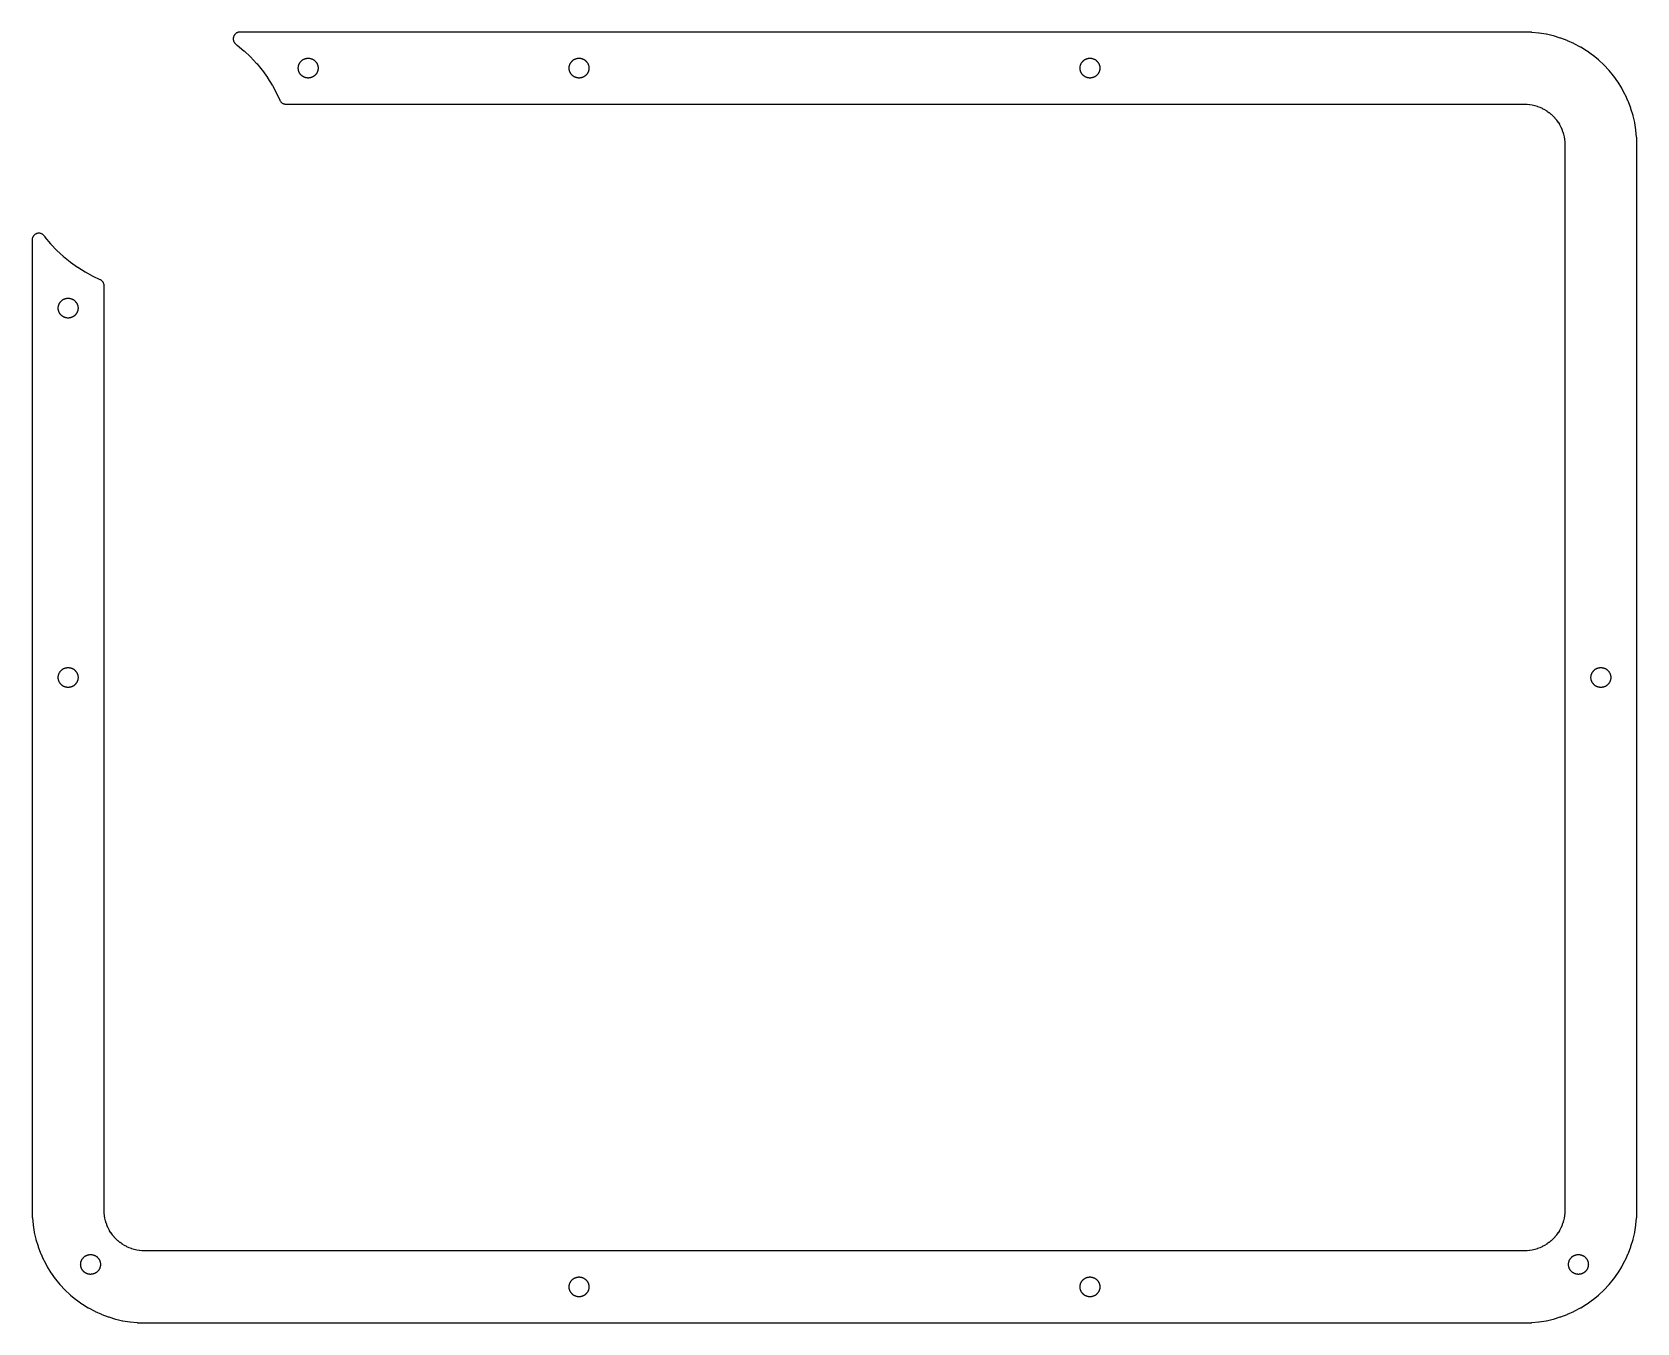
# Model space of a CAD drawing. Header units: millimetres. Extents: x -12 to 167, y -126 to 18.
import ezdxf

# ---------------------------------------------------------------- set-up
doc = ezdxf.new("R2010")
doc.units = ezdxf.units.MM

msp = doc.modelspace()

# ---------------------------------------------------------------- linework, layer by layer
at = {"layer": 'CUT'}
for points in [[(154.1373, -125.7996), (154.918, -125.774), (154.967, -125.7708), (155.7321, -125.6955), (155.7808, -125.6891), (156.5394, -125.5638), (156.5875, -125.5542), (156.5875, -125.5542), (157.3363, -125.3796), (157.3837, -125.3669), (158.1195, -125.1438), (158.166, -125.128), (158.166, -125.128), (158.8856, -124.8571), (158.9309, -124.8384), (159.6312, -124.521), (159.6753, -124.4993), (159.6753, -124.4993), (160.3533, -124.1369), (160.3959, -124.1124), (161.0488, -123.7063), (161.0896, -123.6791), (161.0896, -123.6791), (161.7146, -123.2312), (161.7535, -123.2013), (162.3478, -122.7136), (162.3847, -122.6812), (162.3847, -122.6812), (162.9459, -122.1556), (162.9806, -122.1209), (163.5062, -121.5597), (163.5386, -121.5228), (163.5386, -121.5228), (164.0263, -120.9285), (164.0562, -120.8896), (164.5041, -120.2646), (164.5313, -120.2238), (164.5313, -120.2238), (164.9374, -119.5709), (164.9619, -119.5283), (165.3243, -118.8503), (165.346, -118.8062), (165.346, -118.8062), (165.6634, -118.1059), (165.6821, -118.0606), (165.6821, -118.0606), (165.953, -117.341), (165.9688, -117.2945), (165.9688, -117.2945), (166.1919, -116.5587), (166.2046, -116.5113), (166.3792, -115.7625), (166.3888, -115.7144), (166.3888, -115.7144), (166.5141, -114.9558), (166.5205, -114.9071), (166.5958, -114.142), (166.599, -114.093), (166.6246, -113.3123), (166.625, -113.2877), (166.625, 4.9877), (166.6246, 5.0123), (166.599, 5.793), (166.5958, 5.842), (166.5205, 6.6071), (166.5141, 6.6558), (166.3888, 7.4144), (166.3792, 7.4625), (166.3792, 7.4625), (166.2046, 8.2113), (166.1919, 8.2587), (165.9688, 8.9945), (165.953, 9.041), (165.953, 9.041), (165.6821, 9.7606), (165.6634, 9.8059), (165.346, 10.5062), (165.3243, 10.5503), (165.3243, 10.5503), (164.9619, 11.2283), (164.9374, 11.2709), (164.5313, 11.9238), (164.5041, 11.9646), (164.5041, 11.9646), (164.0562, 12.5896), (164.0263, 12.6285), (163.5386, 13.2228), (163.5062, 13.2597), (163.5062, 13.2597), (162.9806, 13.8209), (162.9459, 13.8556), (162.3847, 14.3812), (162.3478, 14.4136), (162.3478, 14.4136), (161.7535, 14.9013), (161.7146, 14.9312), (161.0896, 15.3791), (161.0488, 15.4063), (161.0488, 15.4063), (160.3959, 15.8124), (160.3533, 15.8369), (159.6753, 16.1993), (159.6312, 16.221), (159.6312, 16.221), (158.9309, 16.5384), (158.8856, 16.5571), (158.8856, 16.5571), (158.166, 16.828), (158.1195, 16.8438), (158.1195, 16.8438), (157.3837, 17.0669), (157.3363, 17.0796), (156.5875, 17.2542), (156.5394, 17.2638), (156.5394, 17.2638), (155.7808, 17.3891), (155.7321, 17.3955), (154.967, 17.4708), (154.918, 17.474), (154.1373, 17.4996), (154.1127, 17.5), (11.5764, 17.5), (11.5274, 17.4984), (11.4786, 17.4936), (11.4301, 17.4856), (11.3823, 17.4744), (11.3354, 17.4602), (11.2894, 17.4429), (11.2447, 17.4227), (11.2014, 17.3995), (11.1598, 17.3736), (11.1199, 17.345), (11.0819, 17.3139), (11.0461, 17.2803), (11.0126, 17.2445), (10.9814, 17.2066), (10.9528, 17.1667), (10.9269, 17.125), (10.9038, 17.0817), (10.8835, 17.037), (10.8662, 16.9911), (10.852, 16.9441), (10.8409, 16.8963), (10.8329, 16.8479), (10.8281, 16.7991), (10.8264, 16.75), (10.8281, 16.7009), (10.8329, 16.6521), (10.8409, 16.6037), (10.852, 16.5559), (10.8662, 16.5089), (10.8835, 16.463), (10.9038, 16.4183), (10.9269, 16.375), (10.9528, 16.3333), (10.9814, 16.2934), (11.0126, 16.2555), (11.0461, 16.2197), (11.0819, 16.1861), (11.1199, 16.155), (11.1396, 16.1404), (11.2432, 16.0661), (11.2627, 16.0512), (12.0126, 15.4358), (12.031, 15.4196), (12.7391, 14.7564), (12.7564, 14.7391), (13.4196, 14.031), (13.4358, 14.0126), (14.0512, 13.2627), (14.0661, 13.2432), (14.6312, 12.4546), (14.6448, 12.4342), (15.1571, 11.6104), (15.1694, 11.5892), (15.6267, 10.7336), (15.6375, 10.7116), (15.9869, 9.9405), (16.0086, 9.8965), (16.0332, 9.8539), (16.0604, 9.8131), (16.0903, 9.7742), (16.1227, 9.7373), (16.1574, 9.7026), (16.1943, 9.6702), (16.2332, 9.6404), (16.274, 9.6131), (16.3165, 9.5886), (16.3605, 9.5669), (16.4059, 9.5481), (16.4524, 9.5323), (16.4998, 9.5196), (16.5479, 9.51), (16.5966, 9.5036), (16.6455, 9.5004), (16.6701, 9.5), (154.1189, 9.5), (154.1311, 9.4998), (154.407, 9.4908), (154.4315, 9.4892), (154.7002, 9.4627), (154.7245, 9.4595), (154.9908, 9.4155), (155.0149, 9.4107), (155.2777, 9.3495), (155.3014, 9.3431), (155.5597, 9.2647), (155.583, 9.2569), (155.8356, 9.1618), (155.8583, 9.1524), (156.1041, 9.041), (156.1261, 9.0301), (156.3642, 8.9029), (156.3854, 8.8906), (156.6146, 8.7481), (156.635, 8.7345), (156.8545, 8.5772), (156.8739, 8.5623), (157.0826, 8.3911), (157.101, 8.3749), (157.298, 8.1904), (157.3154, 8.173), (157.4999, 7.976), (157.5161, 7.9576), (157.6873, 7.7489), (157.7022, 7.7295), (157.8595, 7.51), (157.8731, 7.4896), (158.0156, 7.2604), (158.0279, 7.2392), (158.1551, 7.0011), (158.166, 6.9791), (158.2774, 6.7333), (158.2868, 6.7106), (158.3819, 6.458), (158.3897, 6.4347), (158.4681, 6.1764), (158.4745, 6.1527), (158.5357, 5.8899), (158.5405, 5.8658), (158.5845, 5.5995), (158.5877, 5.5752), (158.6142, 5.3065), (158.6158, 5.282), (158.6248, 5.0061), (158.625, 4.9939), (158.625, -113.2939), (158.6248, -113.3061), (158.6158, -113.582), (158.6142, -113.6065), (158.5877, -113.8752), (158.5845, -113.8995), (158.5405, -114.1658), (158.5357, -114.1899), (158.4745, -114.4527), (158.4681, -114.4764), (158.3897, -114.7347), (158.3819, -114.758), (158.2868, -115.0106), (158.2774, -115.0333), (158.166, -115.2791), (158.1551, -115.3011), (158.0279, -115.5392), (158.0156, -115.5604), (157.8731, -115.7896), (157.8595, -115.81), (157.7022, -116.0295), (157.6873, -116.0489), (157.5161, -116.2576), (157.4999, -116.276), (157.3154, -116.473), (157.298, -116.4904), (157.101, -116.6749), (157.0826, -116.6911), (156.8739, -116.8623), (156.8545, -116.8772), (156.635, -117.0345), (156.6146, -117.0481), (156.3854, -117.1906), (156.3642, -117.2029), (156.1261, -117.3301), (156.1041, -117.341), (155.8583, -117.4524), (155.8356, -117.4618), (155.583, -117.5569), (155.5597, -117.5647), (155.3014, -117.6431), (155.2777, -117.6495), (155.0149, -117.7107), (154.9908, -117.7155), (154.7245, -117.7595), (154.7002, -117.7627), (154.4315, -117.7892), (154.407, -117.7908), (154.1311, -117.7998), (154.1189, -117.8), (1.0061, -117.8), (0.9939, -117.7998), (0.718, -117.7908), (0.6935, -117.7892), (0.4248, -117.7627), (0.4005, -117.7595), (0.1342, -117.7155), (0.1101, -117.7107), (-0.1527, -117.6495), (-0.1764, -117.6431), (-0.4347, -117.5647), (-0.458, -117.5569), (-0.7106, -117.4618), (-0.7333, -117.4524), (-0.9791, -117.341), (-1.0011, -117.3301), (-1.2392, -117.2029), (-1.2604, -117.1906), (-1.4896, -117.0481), (-1.51, -117.0345), (-1.7295, -116.8772), (-1.7489, -116.8623), (-1.9576, -116.6911), (-1.976, -116.6749), (-2.173, -116.4904), (-2.1904, -116.473), (-2.3749, -116.276), (-2.3911, -116.2576), (-2.5623, -116.0489), (-2.5772, -116.0295), (-2.7345, -115.81), (-2.7481, -115.7896), (-2.8906, -115.5604), (-2.9029, -115.5392), (-3.0301, -115.3011), (-3.041, -115.2791), (-3.1524, -115.0333), (-3.1618, -115.0106), (-3.2569, -114.758), (-3.2647, -114.7347), (-3.3431, -114.4764), (-3.3495, -114.4527), (-3.4107, -114.1899), (-3.4155, -114.1658), (-3.4595, -113.8995), (-3.4627, -113.8752), (-3.4892, -113.6065), (-3.4908, -113.582), (-3.4998, -113.3061), (-3.5, -113.2939), (-3.5, -10.6701), (-3.5016, -10.621), (-3.5064, -10.5722), (-3.5144, -10.5238), (-3.5256, -10.476), (-3.5398, -10.429), (-3.5571, -10.3831), (-3.5773, -10.3384), (-3.6005, -10.2951), (-3.6264, -10.2534), (-3.655, -10.2135), (-3.6861, -10.1756), (-3.7197, -10.1397), (-3.7555, -10.1062), (-3.7934, -10.0751), (-3.8333, -10.0465), (-3.875, -10.0206), (-3.9183, -9.9974), (-3.9405, -9.9869), (-4.7116, -9.6375), (-4.7336, -9.6267), (-5.5892, -9.1694), (-5.6104, -9.1571), (-6.4342, -8.6448), (-6.4546, -8.6312), (-7.2432, -8.0661), (-7.2627, -8.0512), (-8.0126, -7.4358), (-8.031, -7.4196), (-8.7391, -6.7564), (-8.7564, -6.7391), (-9.4196, -6.031), (-9.4358, -6.0126), (-10.0512, -5.2627), (-10.0661, -5.2432), (-10.1404, -5.1396), (-10.1702, -5.1007), (-10.2026, -5.0638), (-10.2373, -5.029), (-10.2742, -4.9967), (-10.3131, -4.9668), (-10.3539, -4.9395), (-10.3965, -4.915), (-10.4405, -4.8933), (-10.4858, -4.8745), (-10.5323, -4.8587), (-10.5797, -4.846), (-10.6278, -4.8365), (-10.6765, -4.8301), (-10.7255, -4.8268), (-10.7745, -4.8268), (-10.8235, -4.8301), (-10.8722, -4.8365), (-10.9203, -4.846), (-10.9677, -4.8587), (-11.0142, -4.8745), (-11.0595, -4.8933), (-11.1035, -4.915), (-11.1461, -4.9395), (-11.1869, -4.9668), (-11.2258, -4.9967), (-11.2627, -5.029), (-11.2974, -5.0638), (-11.3298, -5.1007), (-11.3596, -5.1396), (-11.3869, -5.1804), (-11.4114, -5.2229), (-11.4331, -5.2669), (-11.4519, -5.3123), (-11.4677, -5.3587), (-11.4804, -5.4061), (-11.49, -5.4543), (-11.4964, -5.5029), (-11.4996, -5.5519), (-11.5, -5.5764), (-11.5, -113.2877), (-11.4996, -113.3123), (-11.474, -114.093), (-11.4708, -114.142), (-11.3955, -114.9071), (-11.3891, -114.9558), (-11.2638, -115.7144), (-11.2542, -115.7625), (-11.2542, -115.7625), (-11.0796, -116.5113), (-11.0669, -116.5587), (-10.8438, -117.2945), (-10.828, -117.341), (-10.828, -117.341), (-10.5571, -118.0606), (-10.5384, -118.1059), (-10.221, -118.8062), (-10.1993, -118.8503), (-10.1993, -118.8503), (-9.8369, -119.5283), (-9.8124, -119.5709), (-9.4063, -120.2238), (-9.3791, -120.2646), (-9.3791, -120.2646), (-8.9312, -120.8896), (-8.9013, -120.9285), (-8.4136, -121.5228), (-8.3812, -121.5597), (-8.3812, -121.5597), (-7.8556, -122.1209), (-7.8209, -122.1556), (-7.2597, -122.6812), (-7.2228, -122.7136), (-7.2228, -122.7136), (-6.6285, -123.2013), (-6.5896, -123.2312), (-5.9646, -123.6791), (-5.9238, -123.7063), (-5.9238, -123.7063), (-5.2709, -124.1124), (-5.2283, -124.1369), (-4.5503, -124.4993), (-4.5062, -124.521), (-4.5062, -124.521), (-3.8059, -124.8384), (-3.7606, -124.8571), (-3.7606, -124.8571), (-3.041, -125.128), (-2.9945, -125.1438), (-2.9945, -125.1438), (-2.2587, -125.3669), (-2.2113, -125.3796), (-1.4625, -125.5542), (-1.4144, -125.5638), (-1.4144, -125.5638), (-0.6558, -125.6891), (-0.6071, -125.6955), (0.158, -125.7708), (0.207, -125.774), (0.9877, -125.7996), (1.0123, -125.8), (154.1127, -125.8)], [(19.1315, 12.4004), (19.0841, 12.402), (19.0596, 12.4036), (19.0124, 12.4082), (18.9881, 12.4114), (18.9413, 12.4191), (18.9173, 12.4239), (18.8711, 12.4347), (18.8474, 12.441), (18.802, 12.4548), (18.7787, 12.4627), (18.7343, 12.4794), (18.7117, 12.4888), (18.6685, 12.5084), (18.6465, 12.5192), (18.6046, 12.5416), (18.5834, 12.5539), (18.5431, 12.5789), (18.5227, 12.5925), (18.4841, 12.6202), (18.4647, 12.6351), (18.428, 12.6652), (18.4096, 12.6814), (18.3749, 12.7138), (18.3576, 12.7311), (18.3252, 12.7658), (18.309, 12.7842), (18.2789, 12.8209), (18.264, 12.8403), (18.2363, 12.8789), (18.2227, 12.8993), (18.1977, 12.9396), (18.1854, 12.9608), (18.163, 13.0027), (18.1522, 13.0247), (18.1326, 13.0679), (18.1232, 13.0905), (18.1065, 13.1349), (18.0986, 13.1582), (18.0848, 13.2036), (18.0785, 13.2273), (18.0677, 13.2734), (18.0629, 13.2975), (18.0552, 13.3443), (18.052, 13.3686), (18.0474, 13.4158), (18.0458, 13.4403), (18.0442, 13.4877), (18.0442, 13.5123), (18.0458, 13.5597), (18.0474, 13.5842), (18.052, 13.6314), (18.0552, 13.6557), (18.0629, 13.7025), (18.0677, 13.7266), (18.0785, 13.7727), (18.0848, 13.7964), (18.0986, 13.8418), (18.1065, 13.8651), (18.1232, 13.9095), (18.1326, 13.9321), (18.1522, 13.9753), (18.163, 13.9973), (18.1854, 14.0392), (18.1977, 14.0604), (18.2227, 14.1007), (18.2363, 14.1211), (18.264, 14.1597), (18.2789, 14.1791), (18.309, 14.2158), (18.3252, 14.2342), (18.3576, 14.2689), (18.3749, 14.2862), (18.4096, 14.3186), (18.428, 14.3348), (18.4647, 14.3649), (18.4841, 14.3798), (18.5227, 14.4075), (18.5431, 14.4211), (18.5834, 14.4461), (18.6046, 14.4584), (18.6465, 14.4808), (18.6685, 14.4916), (18.7117, 14.5112), (18.7343, 14.5206), (18.7787, 14.5373), (18.802, 14.5452), (18.8474, 14.559), (18.8711, 14.5653), (18.9173, 14.5761), (18.9413, 14.5809), (18.9881, 14.5886), (19.0124, 14.5918), (19.0596, 14.5964), (19.0841, 14.598), (19.1315, 14.5996), (19.1561, 14.5996), (19.2035, 14.598), (19.228, 14.5964), (19.2752, 14.5918), (19.2995, 14.5886), (19.3463, 14.5809), (19.3704, 14.5761), (19.4166, 14.5653), (19.4402, 14.559), (19.4856, 14.5452), (19.5089, 14.5373), (19.5533, 14.5206), (19.5759, 14.5112), (19.6191, 14.4916), (19.6411, 14.4808), (19.683, 14.4584), (19.7042, 14.4461), (19.7445, 14.4211), (19.7649, 14.4075), (19.8035, 14.3798), (19.8229, 14.3649), (19.8596, 14.3348), (19.878, 14.3186), (19.9127, 14.2862), (19.93, 14.2689), (19.9624, 14.2342), (19.9786, 14.2158), (20.0087, 14.1791), (20.0236, 14.1597), (20.0513, 14.1211), (20.0649, 14.1007), (20.09, 14.0604), (20.1022, 14.0392), (20.1246, 13.9973), (20.1354, 13.9753), (20.155, 13.9321), (20.1644, 13.9095), (20.1811, 13.8651), (20.189, 13.8418), (20.2028, 13.7964), (20.2091, 13.7727), (20.2199, 13.7266), (20.2247, 13.7025), (20.2324, 13.6557), (20.2356, 13.6314), (20.2402, 13.5842), (20.2418, 13.5597), (20.2434, 13.5123), (20.2434, 13.4877), (20.2418, 13.4403), (20.2402, 13.4158), (20.2356, 13.3686), (20.2324, 13.3443), (20.2247, 13.2975), (20.2199, 13.2734), (20.2091, 13.2273), (20.2028, 13.2036), (20.189, 13.1582), (20.1811, 13.1349), (20.1644, 13.0905), (20.155, 13.0679), (20.1354, 13.0247), (20.1246, 13.0027), (20.1022, 12.9608), (20.09, 12.9396), (20.0649, 12.8993), (20.0513, 12.8789), (20.0236, 12.8403), (20.0087, 12.8209), (19.9786, 12.7842), (19.9624, 12.7658), (19.93, 12.7311), (19.9127, 12.7138), (19.878, 12.6814), (19.8596, 12.6652), (19.8229, 12.6351), (19.8035, 12.6202), (19.7649, 12.5925), (19.7445, 12.5789), (19.7042, 12.5539), (19.683, 12.5416), (19.6411, 12.5192), (19.6191, 12.5084), (19.5759, 12.4888), (19.5533, 12.4794), (19.5089, 12.4627), (19.4856, 12.4548), (19.4402, 12.441), (19.4166, 12.4347), (19.3704, 12.4239), (19.3463, 12.4191), (19.2995, 12.4114), (19.2752, 12.4082), (19.228, 12.4036), (19.2035, 12.402), (19.1561, 12.4004)], [(49.1961, 12.4004), (49.1487, 12.402), (49.1242, 12.4036), (49.077, 12.4082), (49.0526, 12.4114), (49.0058, 12.4191), (48.9818, 12.4239), (48.9356, 12.4347), (48.9119, 12.441), (48.8665, 12.4548), (48.8433, 12.4627), (48.7989, 12.4794), (48.7762, 12.4888), (48.733, 12.5084), (48.711, 12.5192), (48.6692, 12.5416), (48.6479, 12.5539), (48.6076, 12.5789), (48.5872, 12.5925), (48.5487, 12.6202), (48.5292, 12.6351), (48.4925, 12.6652), (48.4741, 12.6814), (48.4395, 12.7138), (48.4221, 12.7311), (48.3897, 12.7658), (48.3735, 12.7842), (48.3434, 12.8209), (48.3285, 12.8403), (48.3009, 12.8789), (48.2872, 12.8993), (48.2622, 12.9396), (48.2499, 12.9608), (48.2276, 13.0027), (48.2167, 13.0247), (48.1971, 13.0679), (48.1877, 13.0905), (48.171, 13.1349), (48.1631, 13.1582), (48.1494, 13.2036), (48.143, 13.2273), (48.1323, 13.2734), (48.1275, 13.2975), (48.1197, 13.3443), (48.1165, 13.3686), (48.1119, 13.4158), (48.1103, 13.4403), (48.1087, 13.4877), (48.1087, 13.5123), (48.1103, 13.5597), (48.1119, 13.5842), (48.1165, 13.6314), (48.1197, 13.6557), (48.1275, 13.7025), (48.1323, 13.7266), (48.143, 13.7727), (48.1494, 13.7964), (48.1631, 13.8418), (48.171, 13.8651), (48.1877, 13.9095), (48.1971, 13.9321), (48.2167, 13.9753), (48.2276, 13.9973), (48.2499, 14.0392), (48.2622, 14.0604), (48.2872, 14.1007), (48.3009, 14.1211), (48.3285, 14.1597), (48.3434, 14.1791), (48.3735, 14.2158), (48.3897, 14.2342), (48.4221, 14.2689), (48.4395, 14.2862), (48.4741, 14.3186), (48.4925, 14.3348), (48.5292, 14.3649), (48.5487, 14.3798), (48.5872, 14.4075), (48.6076, 14.4211), (48.6479, 14.4461), (48.6692, 14.4584), (48.711, 14.4808), (48.733, 14.4916), (48.7762, 14.5112), (48.7989, 14.5206), (48.8433, 14.5373), (48.8665, 14.5452), (48.9119, 14.559), (48.9356, 14.5653), (48.9818, 14.5761), (49.0058, 14.5809), (49.0526, 14.5886), (49.077, 14.5918), (49.1242, 14.5964), (49.1487, 14.598), (49.1961, 14.5996), (49.2206, 14.5996), (49.268, 14.598), (49.2925, 14.5964), (49.3397, 14.5918), (49.364, 14.5886), (49.4108, 14.5809), (49.4349, 14.5761), (49.4811, 14.5653), (49.5048, 14.559), (49.5502, 14.5452), (49.5734, 14.5373), (49.6178, 14.5206), (49.6405, 14.5112), (49.6837, 14.4916), (49.7057, 14.4808), (49.7475, 14.4584), (49.7688, 14.4461), (49.809, 14.4211), (49.8294, 14.4075), (49.868, 14.3798), (49.8875, 14.3649), (49.9241, 14.3348), (49.9426, 14.3186), (49.9772, 14.2862), (49.9945, 14.2689), (50.027, 14.2342), (50.0431, 14.2158), (50.0732, 14.1791), (50.0882, 14.1597), (50.1158, 14.1211), (50.1294, 14.1007), (50.1545, 14.0604), (50.1667, 14.0392), (50.1891, 13.9973), (50.2, 13.9753), (50.2195, 13.9321), (50.2289, 13.9095), (50.2456, 13.8651), (50.2535, 13.8418), (50.2673, 13.7964), (50.2736, 13.7727), (50.2844, 13.7266), (50.2892, 13.7025), (50.2969, 13.6557), (50.3001, 13.6314), (50.3048, 13.5842), (50.3064, 13.5597), (50.3079, 13.5123), (50.3079, 13.4877), (50.3064, 13.4403), (50.3048, 13.4158), (50.3001, 13.3686), (50.2969, 13.3443), (50.2892, 13.2975), (50.2844, 13.2734), (50.2736, 13.2273), (50.2673, 13.2036), (50.2535, 13.1582), (50.2456, 13.1349), (50.2289, 13.0905), (50.2195, 13.0679), (50.2, 13.0247), (50.1891, 13.0027), (50.1667, 12.9608), (50.1545, 12.9396), (50.1294, 12.8993), (50.1158, 12.8789), (50.0882, 12.8403), (50.0732, 12.8209), (50.0431, 12.7842), (50.027, 12.7658), (49.9945, 12.7311), (49.9772, 12.7138), (49.9426, 12.6814), (49.9241, 12.6652), (49.8875, 12.6351), (49.868, 12.6202), (49.8294, 12.5925), (49.809, 12.5789), (49.7688, 12.5539), (49.7475, 12.5416), (49.7057, 12.5192), (49.6837, 12.5084), (49.6405, 12.4888), (49.6178, 12.4794), (49.5734, 12.4627), (49.5502, 12.4548), (49.5048, 12.441), (49.4811, 12.4347), (49.4349, 12.4239), (49.4108, 12.4191), (49.364, 12.4114), (49.3397, 12.4082), (49.2925, 12.4036), (49.268, 12.402), (49.2206, 12.4004)], [(105.9044, 12.4004), (105.857, 12.402), (105.8325, 12.4036), (105.7853, 12.4082), (105.761, 12.4114), (105.7142, 12.4191), (105.6901, 12.4239), (105.6439, 12.4347), (105.6202, 12.441), (105.5748, 12.4548), (105.5516, 12.4627), (105.5072, 12.4794), (105.4845, 12.4888), (105.4413, 12.5084), (105.4193, 12.5192), (105.3775, 12.5416), (105.3562, 12.5539), (105.316, 12.5789), (105.2956, 12.5925), (105.257, 12.6202), (105.2375, 12.6351), (105.2009, 12.6652), (105.1824, 12.6814), (105.1478, 12.7138), (105.1305, 12.7311), (105.098, 12.7658), (105.0819, 12.7842), (105.0518, 12.8209), (105.0368, 12.8403), (105.0092, 12.8789), (104.9956, 12.8993), (104.9705, 12.9396), (104.9583, 12.9608), (104.9359, 13.0027), (104.925, 13.0247), (104.9055, 13.0679), (104.8961, 13.0905), (104.8794, 13.1349), (104.8715, 13.1582), (104.8577, 13.2036), (104.8514, 13.2273), (104.8406, 13.2734), (104.8358, 13.2975), (104.8281, 13.3443), (104.8249, 13.3686), (104.8202, 13.4158), (104.8186, 13.4403), (104.8171, 13.4877), (104.8171, 13.5123), (104.8186, 13.5597), (104.8202, 13.5842), (104.8249, 13.6314), (104.8281, 13.6557), (104.8358, 13.7025), (104.8406, 13.7266), (104.8514, 13.7727), (104.8577, 13.7964), (104.8715, 13.8418), (104.8794, 13.8651), (104.8961, 13.9095), (104.9055, 13.9321), (104.925, 13.9753), (104.9359, 13.9973), (104.9583, 14.0392), (104.9705, 14.0604), (104.9956, 14.1007), (105.0092, 14.1211), (105.0368, 14.1597), (105.0518, 14.1791), (105.0819, 14.2158), (105.098, 14.2342), (105.1305, 14.2689), (105.1478, 14.2862), (105.1824, 14.3186), (105.2009, 14.3348), (105.2375, 14.3649), (105.257, 14.3798), (105.2956, 14.4075), (105.316, 14.4211), (105.3562, 14.4461), (105.3775, 14.4584), (105.4193, 14.4808), (105.4413, 14.4916), (105.4845, 14.5112), (105.5072, 14.5206), (105.5516, 14.5373), (105.5748, 14.5452), (105.6202, 14.559), (105.6439, 14.5653), (105.6901, 14.5761), (105.7142, 14.5809), (105.761, 14.5886), (105.7853, 14.5918), (105.8325, 14.5964), (105.857, 14.598), (105.9044, 14.5996), (105.9289, 14.5996), (105.9763, 14.598), (106.0008, 14.5964), (106.048, 14.5918), (106.0724, 14.5886), (106.1192, 14.5809), (106.1432, 14.5761), (106.1894, 14.5653), (106.2131, 14.559), (106.2585, 14.5452), (106.2817, 14.5373), (106.3261, 14.5206), (106.3488, 14.5112), (106.392, 14.4916), (106.414, 14.4808), (106.4558, 14.4584), (106.4771, 14.4461), (106.5174, 14.4211), (106.5378, 14.4075), (106.5763, 14.3798), (106.5958, 14.3649), (106.6325, 14.3348), (106.6509, 14.3186), (106.6855, 14.2862), (106.7029, 14.2689), (106.7353, 14.2342), (106.7515, 14.2158), (106.7816, 14.1791), (106.7965, 14.1597), (106.8241, 14.1211), (106.8378, 14.1007), (106.8628, 14.0604), (106.8751, 14.0392), (106.8974, 13.9973), (106.9083, 13.9753), (106.9279, 13.9321), (106.9373, 13.9095), (106.954, 13.8651), (106.9619, 13.8418), (106.9756, 13.7964), (106.982, 13.7727), (106.9927, 13.7266), (106.9975, 13.7025), (107.0053, 13.6557), (107.0085, 13.6314), (107.0131, 13.5842), (107.0147, 13.5597), (107.0163, 13.5123), (107.0163, 13.4877), (107.0147, 13.4403), (107.0131, 13.4158), (107.0085, 13.3686), (107.0053, 13.3443), (106.9975, 13.2975), (106.9927, 13.2734), (106.982, 13.2273), (106.9756, 13.2036), (106.9619, 13.1582), (106.954, 13.1349), (106.9373, 13.0905), (106.9279, 13.0679), (106.9083, 13.0247), (106.8974, 13.0027), (106.8751, 12.9608), (106.8628, 12.9396), (106.8378, 12.8993), (106.8241, 12.8789), (106.7965, 12.8403), (106.7816, 12.8209), (106.7515, 12.7842), (106.7353, 12.7658), (106.7029, 12.7311), (106.6855, 12.7138), (106.6509, 12.6814), (106.6325, 12.6652), (106.5958, 12.6351), (106.5763, 12.6202), (106.5378, 12.5925), (106.5174, 12.5789), (106.4771, 12.5539), (106.4558, 12.5416), (106.414, 12.5192), (106.392, 12.5084), (106.3488, 12.4888), (106.3261, 12.4794), (106.2817, 12.4627), (106.2585, 12.4548), (106.2131, 12.441), (106.1894, 12.4347), (106.1432, 12.4239), (106.1192, 12.4191), (106.0724, 12.4114), (106.048, 12.4082), (106.0008, 12.4036), (105.9763, 12.402), (105.9289, 12.4004)], [(-7.5123, -14.2434), (-7.5597, -14.2418), (-7.5842, -14.2402), (-7.6314, -14.2356), (-7.6557, -14.2324), (-7.7025, -14.2247), (-7.7266, -14.2199), (-7.7727, -14.2091), (-7.7964, -14.2028), (-7.8418, -14.189), (-7.8651, -14.1811), (-7.9095, -14.1644), (-7.9321, -14.155), (-7.9753, -14.1354), (-7.9973, -14.1246), (-8.0392, -14.1022), (-8.0604, -14.09), (-8.1007, -14.0649), (-8.1211, -14.0513), (-8.1597, -14.0236), (-8.1791, -14.0087), (-8.2158, -13.9786), (-8.2342, -13.9624), (-8.2689, -13.93), (-8.2862, -13.9127), (-8.3186, -13.878), (-8.3348, -13.8596), (-8.3649, -13.8229), (-8.3798, -13.8035), (-8.4075, -13.7649), (-8.4211, -13.7445), (-8.4461, -13.7042), (-8.4584, -13.683), (-8.4808, -13.6411), (-8.4916, -13.6191), (-8.5112, -13.5759), (-8.5206, -13.5533), (-8.5373, -13.5089), (-8.5452, -13.4856), (-8.559, -13.4402), (-8.5653, -13.4166), (-8.5761, -13.3704), (-8.5809, -13.3463), (-8.5886, -13.2995), (-8.5918, -13.2752), (-8.5964, -13.228), (-8.598, -13.2035), (-8.5996, -13.1561), (-8.5996, -13.1315), (-8.598, -13.0841), (-8.5964, -13.0596), (-8.5918, -13.0124), (-8.5886, -12.9881), (-8.5809, -12.9413), (-8.5761, -12.9173), (-8.5653, -12.8711), (-8.559, -12.8474), (-8.5452, -12.802), (-8.5373, -12.7787), (-8.5206, -12.7343), (-8.5112, -12.7117), (-8.4916, -12.6685), (-8.4808, -12.6465), (-8.4584, -12.6046), (-8.4461, -12.5834), (-8.4211, -12.5431), (-8.4075, -12.5227), (-8.3798, -12.4841), (-8.3649, -12.4647), (-8.3348, -12.428), (-8.3186, -12.4096), (-8.2862, -12.3749), (-8.2689, -12.3576), (-8.2342, -12.3252), (-8.2158, -12.309), (-8.1791, -12.2789), (-8.1597, -12.264), (-8.1211, -12.2363), (-8.1007, -12.2227), (-8.0604, -12.1977), (-8.0392, -12.1854), (-7.9973, -12.163), (-7.9753, -12.1522), (-7.9321, -12.1326), (-7.9095, -12.1232), (-7.8651, -12.1065), (-7.8418, -12.0986), (-7.7964, -12.0848), (-7.7727, -12.0785), (-7.7266, -12.0677), (-7.7025, -12.0629), (-7.6557, -12.0552), (-7.6314, -12.052), (-7.5842, -12.0474), (-7.5597, -12.0458), (-7.5123, -12.0442), (-7.4877, -12.0442), (-7.4403, -12.0458), (-7.4158, -12.0474), (-7.3686, -12.052), (-7.3443, -12.0552), (-7.2975, -12.0629), (-7.2734, -12.0677), (-7.2273, -12.0785), (-7.2036, -12.0848), (-7.1582, -12.0986), (-7.1349, -12.1065), (-7.0905, -12.1232), (-7.0679, -12.1326), (-7.0247, -12.1522), (-7.0027, -12.163), (-6.9608, -12.1854), (-6.9396, -12.1977), (-6.8993, -12.2227), (-6.8789, -12.2363), (-6.8403, -12.264), (-6.8209, -12.2789), (-6.7842, -12.309), (-6.7658, -12.3252), (-6.7311, -12.3576), (-6.7138, -12.3749), (-6.6814, -12.4096), (-6.6652, -12.428), (-6.6351, -12.4647), (-6.6202, -12.4841), (-6.5925, -12.5227), (-6.5789, -12.5431), (-6.5539, -12.5834), (-6.5416, -12.6046), (-6.5192, -12.6465), (-6.5084, -12.6685), (-6.4888, -12.7117), (-6.4794, -12.7343), (-6.4627, -12.7787), (-6.4548, -12.802), (-6.441, -12.8474), (-6.4347, -12.8711), (-6.4239, -12.9173), (-6.4191, -12.9413), (-6.4114, -12.9881), (-6.4082, -13.0124), (-6.4036, -13.0596), (-6.402, -13.0841), (-6.4004, -13.1315), (-6.4004, -13.1561), (-6.402, -13.2035), (-6.4036, -13.228), (-6.4082, -13.2752), (-6.4114, -13.2995), (-6.4191, -13.3463), (-6.4239, -13.3704), (-6.4347, -13.4166), (-6.441, -13.4402), (-6.4548, -13.4856), (-6.4627, -13.5089), (-6.4794, -13.5533), (-6.4888, -13.5759), (-6.5084, -13.6191), (-6.5192, -13.6411), (-6.5416, -13.683), (-6.5539, -13.7042), (-6.5789, -13.7445), (-6.5925, -13.7649), (-6.6202, -13.8035), (-6.6351, -13.8229), (-6.6652, -13.8596), (-6.6814, -13.878), (-6.7138, -13.9127), (-6.7311, -13.93), (-6.7658, -13.9624), (-6.7842, -13.9786), (-6.8209, -14.0087), (-6.8403, -14.0236), (-6.8789, -14.0513), (-6.8993, -14.0649), (-6.9396, -14.09), (-6.9608, -14.1022), (-7.0027, -14.1246), (-7.0247, -14.1354), (-7.0679, -14.155), (-7.0905, -14.1644), (-7.1349, -14.1811), (-7.1582, -14.189), (-7.2036, -14.2028), (-7.2273, -14.2091), (-7.2734, -14.2199), (-7.2975, -14.2247), (-7.3443, -14.2324), (-7.3686, -14.2356), (-7.4158, -14.2402), (-7.4403, -14.2418), (-7.4877, -14.2434)], [(-7.5123, -55.2496), (-7.5597, -55.248), (-7.5842, -55.2464), (-7.6314, -55.2418), (-7.6557, -55.2386), (-7.7025, -55.2309), (-7.7266, -55.2261), (-7.7727, -55.2153), (-7.7964, -55.209), (-7.8418, -55.1952), (-7.8651, -55.1873), (-7.9095, -55.1706), (-7.9321, -55.1612), (-7.9753, -55.1416), (-7.9973, -55.1308), (-8.0392, -55.1084), (-8.0604, -55.0961), (-8.1007, -55.0711), (-8.1211, -55.0575), (-8.1597, -55.0298), (-8.1791, -55.0149), (-8.2158, -54.9848), (-8.2342, -54.9686), (-8.2689, -54.9362), (-8.2862, -54.9189), (-8.3186, -54.8842), (-8.3348, -54.8658), (-8.3649, -54.8291), (-8.3798, -54.8097), (-8.4075, -54.7711), (-8.4211, -54.7507), (-8.4461, -54.7104), (-8.4584, -54.6892), (-8.4808, -54.6473), (-8.4916, -54.6253), (-8.5112, -54.5821), (-8.5206, -54.5595), (-8.5373, -54.5151), (-8.5452, -54.4918), (-8.559, -54.4464), (-8.5653, -54.4227), (-8.5761, -54.3766), (-8.5809, -54.3525), (-8.5886, -54.3057), (-8.5918, -54.2814), (-8.5964, -54.2342), (-8.598, -54.2097), (-8.5996, -54.1623), (-8.5996, -54.1377), (-8.598, -54.0903), (-8.5964, -54.0658), (-8.5918, -54.0186), (-8.5886, -53.9943), (-8.5809, -53.9475), (-8.5761, -53.9234), (-8.5653, -53.8773), (-8.559, -53.8536), (-8.5452, -53.8082), (-8.5373, -53.7849), (-8.5206, -53.7405), (-8.5112, -53.7179), (-8.4916, -53.6747), (-8.4808, -53.6527), (-8.4584, -53.6108), (-8.4461, -53.5896), (-8.4211, -53.5493), (-8.4075, -53.5289), (-8.3798, -53.4903), (-8.3649, -53.4709), (-8.3348, -53.4342), (-8.3186, -53.4158), (-8.2862, -53.3811), (-8.2689, -53.3638), (-8.2342, -53.3314), (-8.2158, -53.3152), (-8.1791, -53.2851), (-8.1597, -53.2702), (-8.1211, -53.2425), (-8.1007, -53.2289), (-8.0604, -53.2039), (-8.0392, -53.1916), (-7.9973, -53.1692), (-7.9753, -53.1584), (-7.9321, -53.1388), (-7.9095, -53.1294), (-7.8651, -53.1127), (-7.8418, -53.1048), (-7.7964, -53.091), (-7.7727, -53.0847), (-7.7266, -53.0739), (-7.7025, -53.0691), (-7.6557, -53.0614), (-7.6314, -53.0582), (-7.5842, -53.0536), (-7.5597, -53.052), (-7.5123, -53.0504), (-7.4877, -53.0504), (-7.4403, -53.052), (-7.4158, -53.0536), (-7.3686, -53.0582), (-7.3443, -53.0614), (-7.2975, -53.0691), (-7.2734, -53.0739), (-7.2273, -53.0847), (-7.2036, -53.091), (-7.1582, -53.1048), (-7.1349, -53.1127), (-7.0905, -53.1294), (-7.0679, -53.1388), (-7.0247, -53.1584), (-7.0027, -53.1692), (-6.9608, -53.1916), (-6.9396, -53.2039), (-6.8993, -53.2289), (-6.8789, -53.2425), (-6.8403, -53.2702), (-6.8209, -53.2851), (-6.7842, -53.3152), (-6.7658, -53.3314), (-6.7311, -53.3638), (-6.7138, -53.3811), (-6.6814, -53.4158), (-6.6652, -53.4342), (-6.6351, -53.4709), (-6.6202, -53.4903), (-6.5925, -53.5289), (-6.5789, -53.5493), (-6.5539, -53.5896), (-6.5416, -53.6108), (-6.5192, -53.6527), (-6.5084, -53.6747), (-6.4888, -53.7179), (-6.4794, -53.7405), (-6.4627, -53.7849), (-6.4548, -53.8082), (-6.441, -53.8536), (-6.4347, -53.8773), (-6.4239, -53.9234), (-6.4191, -53.9475), (-6.4114, -53.9943), (-6.4082, -54.0186), (-6.4036, -54.0658), (-6.402, -54.0903), (-6.4004, -54.1377), (-6.4004, -54.1623), (-6.402, -54.2097), (-6.4036, -54.2342), (-6.4082, -54.2814), (-6.4114, -54.3057), (-6.4191, -54.3525), (-6.4239, -54.3766), (-6.4347, -54.4227), (-6.441, -54.4464), (-6.4548, -54.4918), (-6.4627, -54.5151), (-6.4794, -54.5595), (-6.4888, -54.5821), (-6.5084, -54.6253), (-6.5192, -54.6473), (-6.5416, -54.6892), (-6.5539, -54.7104), (-6.5789, -54.7507), (-6.5925, -54.7711), (-6.6202, -54.8097), (-6.6351, -54.8291), (-6.6652, -54.8658), (-6.6814, -54.8842), (-6.7138, -54.9189), (-6.7311, -54.9362), (-6.7658, -54.9686), (-6.7842, -54.9848), (-6.8209, -55.0149), (-6.8403, -55.0298), (-6.8789, -55.0575), (-6.8993, -55.0711), (-6.9396, -55.0961), (-6.9608, -55.1084), (-7.0027, -55.1308), (-7.0247, -55.1416), (-7.0679, -55.1612), (-7.0905, -55.1706), (-7.1349, -55.1873), (-7.1582, -55.1952), (-7.2036, -55.209), (-7.2273, -55.2153), (-7.2734, -55.2261), (-7.2975, -55.2309), (-7.3443, -55.2386), (-7.3686, -55.2418), (-7.4158, -55.2464), (-7.4403, -55.248), (-7.4877, -55.2496)], [(162.6127, -55.2496), (162.5653, -55.248), (162.5408, -55.2464), (162.4936, -55.2418), (162.4693, -55.2386), (162.4225, -55.2309), (162.3984, -55.2261), (162.3523, -55.2153), (162.3286, -55.209), (162.2832, -55.1952), (162.2599, -55.1873), (162.2155, -55.1706), (162.1929, -55.1612), (162.1497, -55.1416), (162.1277, -55.1308), (162.0858, -55.1084), (162.0646, -55.0961), (162.0243, -55.0711), (162.0039, -55.0575), (161.9653, -55.0298), (161.9459, -55.0149), (161.9092, -54.9848), (161.8908, -54.9686), (161.8561, -54.9362), (161.8388, -54.9189), (161.8064, -54.8842), (161.7902, -54.8658), (161.7601, -54.8291), (161.7452, -54.8097), (161.7175, -54.7711), (161.7039, -54.7507), (161.6789, -54.7104), (161.6666, -54.6892), (161.6442, -54.6473), (161.6334, -54.6253), (161.6138, -54.5821), (161.6044, -54.5595), (161.5877, -54.5151), (161.5798, -54.4918), (161.566, -54.4464), (161.5597, -54.4227), (161.5489, -54.3766), (161.5441, -54.3525), (161.5364, -54.3057), (161.5332, -54.2814), (161.5286, -54.2342), (161.527, -54.2097), (161.5254, -54.1623), (161.5254, -54.1377), (161.527, -54.0903), (161.5286, -54.0658), (161.5332, -54.0186), (161.5364, -53.9943), (161.5441, -53.9475), (161.5489, -53.9234), (161.5597, -53.8773), (161.566, -53.8536), (161.5798, -53.8082), (161.5877, -53.7849), (161.6044, -53.7405), (161.6138, -53.7179), (161.6334, -53.6747), (161.6442, -53.6527), (161.6666, -53.6108), (161.6789, -53.5896), (161.7039, -53.5493), (161.7175, -53.5289), (161.7452, -53.4903), (161.7601, -53.4709), (161.7902, -53.4342), (161.8064, -53.4158), (161.8388, -53.3811), (161.8561, -53.3638), (161.8908, -53.3314), (161.9092, -53.3152), (161.9459, -53.2851), (161.9653, -53.2702), (162.0039, -53.2425), (162.0243, -53.2289), (162.0646, -53.2039), (162.0858, -53.1916), (162.1277, -53.1692), (162.1497, -53.1584), (162.1929, -53.1388), (162.2155, -53.1294), (162.2599, -53.1127), (162.2832, -53.1048), (162.3286, -53.091), (162.3523, -53.0847), (162.3984, -53.0739), (162.4225, -53.0691), (162.4693, -53.0614), (162.4936, -53.0582), (162.5408, -53.0536), (162.5653, -53.052), (162.6127, -53.0504), (162.6373, -53.0504), (162.6847, -53.052), (162.7092, -53.0536), (162.7564, -53.0582), (162.7807, -53.0614), (162.8275, -53.0691), (162.8516, -53.0739), (162.8977, -53.0847), (162.9214, -53.091), (162.9668, -53.1048), (162.9901, -53.1127), (163.0345, -53.1294), (163.0571, -53.1388), (163.1003, -53.1584), (163.1223, -53.1692), (163.1642, -53.1916), (163.1854, -53.2039), (163.2257, -53.2289), (163.2461, -53.2425), (163.2847, -53.2702), (163.3041, -53.2851), (163.3408, -53.3152), (163.3592, -53.3314), (163.3939, -53.3638), (163.4112, -53.3811), (163.4436, -53.4158), (163.4598, -53.4342), (163.4899, -53.4709), (163.5048, -53.4903), (163.5325, -53.5289), (163.5461, -53.5493), (163.5711, -53.5896), (163.5834, -53.6108), (163.6058, -53.6527), (163.6166, -53.6747), (163.6362, -53.7179), (163.6456, -53.7405), (163.6623, -53.7849), (163.6702, -53.8082), (163.684, -53.8536), (163.6903, -53.8773), (163.7011, -53.9234), (163.7059, -53.9475), (163.7136, -53.9943), (163.7168, -54.0186), (163.7214, -54.0658), (163.723, -54.0903), (163.7246, -54.1377), (163.7246, -54.1623), (163.723, -54.2097), (163.7214, -54.2342), (163.7168, -54.2814), (163.7136, -54.3057), (163.7059, -54.3525), (163.7011, -54.3766), (163.6903, -54.4227), (163.684, -54.4464), (163.6702, -54.4918), (163.6623, -54.5151), (163.6456, -54.5595), (163.6362, -54.5821), (163.6166, -54.6253), (163.6058, -54.6473), (163.5834, -54.6892), (163.5711, -54.7104), (163.5461, -54.7507), (163.5325, -54.7711), (163.5048, -54.8097), (163.4899, -54.8291), (163.4598, -54.8658), (163.4436, -54.8842), (163.4112, -54.9189), (163.3939, -54.9362), (163.3592, -54.9686), (163.3408, -54.9848), (163.3041, -55.0149), (163.2847, -55.0298), (163.2461, -55.0575), (163.2257, -55.0711), (163.1854, -55.0961), (163.1642, -55.1084), (163.1223, -55.1308), (163.1003, -55.1416), (163.0571, -55.1612), (163.0345, -55.1706), (162.9901, -55.1873), (162.9668, -55.1952), (162.9214, -55.209), (162.8977, -55.2153), (162.8516, -55.2261), (162.8275, -55.2309), (162.7807, -55.2386), (162.7564, -55.2418), (162.7092, -55.2464), (162.6847, -55.248), (162.6373, -55.2496)], [(-5.0227, -120.41), (-5.0701, -120.4085), (-5.0946, -120.4068), (-5.1418, -120.4022), (-5.1661, -120.399), (-5.2129, -120.3913), (-5.237, -120.3865), (-5.2832, -120.3757), (-5.3069, -120.3694), (-5.3522, -120.3556), (-5.3755, -120.3477), (-5.4199, -120.331), (-5.4425, -120.3216), (-5.4857, -120.302), (-5.5077, -120.2912), (-5.5496, -120.2688), (-5.5708, -120.2566), (-5.6111, -120.2315), (-5.6315, -120.2179), (-5.6701, -120.1902), (-5.6895, -120.1753), (-5.7262, -120.1452), (-5.7446, -120.129), (-5.7793, -120.0966), (-5.7966, -120.0793), (-5.829, -120.0446), (-5.8452, -120.0262), (-5.8753, -119.9895), (-5.8902, -119.9701), (-5.9179, -119.9315), (-5.9315, -119.9111), (-5.9566, -119.8708), (-5.9688, -119.8496), (-5.9912, -119.8077), (-6.002, -119.7857), (-6.0216, -119.7425), (-6.031, -119.7199), (-6.0477, -119.6755), (-6.0556, -119.6522), (-6.0694, -119.6069), (-6.0757, -119.5832), (-6.0865, -119.537), (-6.0913, -119.5129), (-6.099, -119.4661), (-6.1022, -119.4418), (-6.1068, -119.3946), (-6.1085, -119.3701), (-6.11, -119.3227), (-6.11, -119.2981), (-6.1085, -119.2507), (-6.1068, -119.2263), (-6.1022, -119.179), (-6.099, -119.1547), (-6.0913, -119.1079), (-6.0865, -119.0839), (-6.0757, -119.0377), (-6.0694, -119.014), (-6.0556, -118.9686), (-6.0477, -118.9453), (-6.031, -118.9009), (-6.0216, -118.8783), (-6.002, -118.8351), (-5.9912, -118.8131), (-5.9688, -118.7712), (-5.9566, -118.75), (-5.9315, -118.7097), (-5.9179, -118.6893), (-5.8902, -118.6507), (-5.8753, -118.6313), (-5.8452, -118.5946), (-5.829, -118.5762), (-5.7966, -118.5415), (-5.7793, -118.5242), (-5.7446, -118.4918), (-5.7262, -118.4756), (-5.6895, -118.4455), (-5.6701, -118.4306), (-5.6315, -118.4029), (-5.6111, -118.3893), (-5.5708, -118.3643), (-5.5496, -118.352), (-5.5077, -118.3296), (-5.4857, -118.3188), (-5.4425, -118.2992), (-5.4199, -118.2898), (-5.3755, -118.2731), (-5.3522, -118.2652), (-5.3069, -118.2515), (-5.2832, -118.2451), (-5.237, -118.2343), (-5.2129, -118.2295), (-5.1661, -118.2218), (-5.1418, -118.2186), (-5.0946, -118.214), (-5.0701, -118.2124), (-5.0227, -118.2108), (-4.9981, -118.2108), (-4.9507, -118.2124), (-4.9263, -118.214), (-4.879, -118.2186), (-4.8547, -118.2218), (-4.8079, -118.2295), (-4.7839, -118.2343), (-4.7377, -118.2451), (-4.714, -118.2515), (-4.6686, -118.2652), (-4.6453, -118.2731), (-4.6009, -118.2898), (-4.5783, -118.2992), (-4.5351, -118.3188), (-4.5131, -118.3296), (-4.4712, -118.352), (-4.45, -118.3643), (-4.4097, -118.3893), (-4.3893, -118.4029), (-4.3507, -118.4306), (-4.3313, -118.4455), (-4.2946, -118.4756), (-4.2762, -118.4918), (-4.2415, -118.5242), (-4.2242, -118.5415), (-4.1918, -118.5762), (-4.1756, -118.5946), (-4.1455, -118.6313), (-4.1306, -118.6507), (-4.1029, -118.6893), (-4.0893, -118.7097), (-4.0643, -118.75), (-4.052, -118.7712), (-4.0296, -118.8131), (-4.0188, -118.8351), (-3.9992, -118.8783), (-3.9898, -118.9009), (-3.9731, -118.9453), (-3.9652, -118.9686), (-3.9515, -119.014), (-3.9451, -119.0377), (-3.9343, -119.0839), (-3.9295, -119.1079), (-3.9218, -119.1547), (-3.9186, -119.179), (-3.914, -119.2263), (-3.9124, -119.2507), (-3.9108, -119.2981), (-3.9108, -119.3227), (-3.9124, -119.3701), (-3.914, -119.3946), (-3.9186, -119.4418), (-3.9218, -119.4661), (-3.9295, -119.5129), (-3.9343, -119.537), (-3.9451, -119.5832), (-3.9515, -119.6069), (-3.9652, -119.6522), (-3.9731, -119.6755), (-3.9898, -119.7199), (-3.9992, -119.7425), (-4.0188, -119.7857), (-4.0296, -119.8077), (-4.052, -119.8496), (-4.0643, -119.8708), (-4.0893, -119.9111), (-4.1029, -119.9315), (-4.1306, -119.9701), (-4.1455, -119.9895), (-4.1756, -120.0262), (-4.1918, -120.0446), (-4.2242, -120.0793), (-4.2415, -120.0966), (-4.2762, -120.129), (-4.2946, -120.1452), (-4.3313, -120.1753), (-4.3507, -120.1902), (-4.3893, -120.2179), (-4.4097, -120.2315), (-4.45, -120.2566), (-4.4712, -120.2688), (-4.5131, -120.2912), (-4.5351, -120.302), (-4.5783, -120.3216), (-4.6009, -120.331), (-4.6453, -120.3477), (-4.6686, -120.3556), (-4.714, -120.3694), (-4.7377, -120.3757), (-4.7839, -120.3865), (-4.8079, -120.3913), (-4.8547, -120.399), (-4.879, -120.4022), (-4.9263, -120.4068), (-4.9507, -120.4085), (-4.9981, -120.41)], [(160.1231, -120.41), (160.0757, -120.4085), (160.0513, -120.4068), (160.004, -120.4022), (159.9797, -120.399), (159.9329, -120.3913), (159.9089, -120.3865), (159.8627, -120.3757), (159.839, -120.3694), (159.7936, -120.3556), (159.7703, -120.3477), (159.7259, -120.331), (159.7033, -120.3216), (159.6601, -120.302), (159.6381, -120.2912), (159.5962, -120.2688), (159.575, -120.2566), (159.5347, -120.2315), (159.5143, -120.2179), (159.4757, -120.1902), (159.4563, -120.1753), (159.4196, -120.1452), (159.4012, -120.129), (159.3665, -120.0966), (159.3492, -120.0793), (159.3168, -120.0446), (159.3006, -120.0262), (159.2705, -119.9895), (159.2556, -119.9701), (159.2279, -119.9315), (159.2143, -119.9111), (159.1893, -119.8708), (159.177, -119.8496), (159.1546, -119.8077), (159.1438, -119.7857), (159.1242, -119.7425), (159.1148, -119.7199), (159.0981, -119.6755), (159.0902, -119.6522), (159.0765, -119.6069), (159.0701, -119.5832), (159.0593, -119.537), (159.0545, -119.5129), (159.0468, -119.4661), (159.0436, -119.4418), (159.039, -119.3946), (159.0374, -119.3701), (159.0358, -119.3227), (159.0358, -119.2981), (159.0374, -119.2507), (159.039, -119.2263), (159.0436, -119.179), (159.0468, -119.1547), (159.0545, -119.1079), (159.0593, -119.0839), (159.0701, -119.0377), (159.0765, -119.014), (159.0902, -118.9686), (159.0981, -118.9453), (159.1148, -118.9009), (159.1242, -118.8783), (159.1438, -118.8351), (159.1546, -118.8131), (159.177, -118.7712), (159.1893, -118.75), (159.2143, -118.7097), (159.2279, -118.6893), (159.2556, -118.6507), (159.2705, -118.6313), (159.3006, -118.5946), (159.3168, -118.5762), (159.3492, -118.5415), (159.3665, -118.5242), (159.4012, -118.4918), (159.4196, -118.4756), (159.4563, -118.4455), (159.4757, -118.4306), (159.5143, -118.4029), (159.5347, -118.3893), (159.575, -118.3643), (159.5962, -118.352), (159.6381, -118.3296), (159.6601, -118.3188), (159.7033, -118.2992), (159.7259, -118.2898), (159.7703, -118.2731), (159.7936, -118.2652), (159.839, -118.2515), (159.8627, -118.2451), (159.9089, -118.2343), (159.9329, -118.2295), (159.9797, -118.2218), (160.004, -118.2186), (160.0513, -118.214), (160.0757, -118.2124), (160.1231, -118.2108), (160.1477, -118.2108), (160.1951, -118.2124), (160.2196, -118.214), (160.2668, -118.2186), (160.2911, -118.2218), (160.3379, -118.2295), (160.362, -118.2343), (160.4082, -118.2451), (160.4319, -118.2515), (160.4772, -118.2652), (160.5005, -118.2731), (160.5449, -118.2898), (160.5675, -118.2992), (160.6107, -118.3188), (160.6327, -118.3296), (160.6746, -118.352), (160.6958, -118.3643), (160.7361, -118.3893), (160.7565, -118.4029), (160.7951, -118.4306), (160.8145, -118.4455), (160.8512, -118.4756), (160.8696, -118.4918), (160.9043, -118.5242), (160.9216, -118.5415), (160.954, -118.5762), (160.9702, -118.5946), (161.0003, -118.6313), (161.0152, -118.6507), (161.0429, -118.6893), (161.0565, -118.7097), (161.0816, -118.75), (161.0938, -118.7712), (161.1162, -118.8131), (161.127, -118.8351), (161.1466, -118.8783), (161.156, -118.9009), (161.1727, -118.9453), (161.1806, -118.9686), (161.1944, -119.014), (161.2007, -119.0377), (161.2115, -119.0839), (161.2163, -119.1079), (161.224, -119.1547), (161.2272, -119.179), (161.2318, -119.2263), (161.2335, -119.2507), (161.235, -119.2981), (161.235, -119.3227), (161.2335, -119.3701), (161.2318, -119.3946), (161.2272, -119.4418), (161.224, -119.4661), (161.2163, -119.5129), (161.2115, -119.537), (161.2007, -119.5832), (161.1944, -119.6069), (161.1806, -119.6522), (161.1727, -119.6755), (161.156, -119.7199), (161.1466, -119.7425), (161.127, -119.7857), (161.1162, -119.8077), (161.0938, -119.8496), (161.0816, -119.8708), (161.0565, -119.9111), (161.0429, -119.9315), (161.0152, -119.9701), (161.0003, -119.9895), (160.9702, -120.0262), (160.954, -120.0446), (160.9216, -120.0793), (160.9043, -120.0966), (160.8696, -120.129), (160.8512, -120.1452), (160.8145, -120.1753), (160.7951, -120.1902), (160.7565, -120.2179), (160.7361, -120.2315), (160.6958, -120.2566), (160.6746, -120.2688), (160.6327, -120.2912), (160.6107, -120.302), (160.5675, -120.3216), (160.5449, -120.331), (160.5005, -120.3477), (160.4772, -120.3556), (160.4319, -120.3694), (160.4082, -120.3757), (160.362, -120.3865), (160.3379, -120.3913), (160.2911, -120.399), (160.2668, -120.4022), (160.2196, -120.4068), (160.1951, -120.4085), (160.1477, -120.41)], [(49.1961, -122.8996), (49.1487, -122.898), (49.1242, -122.8964), (49.077, -122.8918), (49.0526, -122.8886), (49.0058, -122.8809), (48.9818, -122.8761), (48.9356, -122.8653), (48.9119, -122.859), (48.8665, -122.8452), (48.8433, -122.8373), (48.7989, -122.8206), (48.7762, -122.8112), (48.733, -122.7916), (48.711, -122.7808), (48.6692, -122.7584), (48.6479, -122.7461), (48.6076, -122.7211), (48.5872, -122.7075), (48.5487, -122.6798), (48.5292, -122.6649), (48.4925, -122.6348), (48.4741, -122.6186), (48.4395, -122.5862), (48.4221, -122.5689), (48.3897, -122.5342), (48.3735, -122.5158), (48.3434, -122.4791), (48.3285, -122.4597), (48.3009, -122.4211), (48.2872, -122.4007), (48.2622, -122.3604), (48.2499, -122.3392), (48.2276, -122.2973), (48.2167, -122.2753), (48.1971, -122.2321), (48.1877, -122.2095), (48.171, -122.1651), (48.1631, -122.1418), (48.1494, -122.0964), (48.143, -122.0727), (48.1323, -122.0266), (48.1275, -122.0025), (48.1197, -121.9557), (48.1165, -121.9314), (48.1119, -121.8842), (48.1103, -121.8597), (48.1087, -121.8123), (48.1087, -121.7877), (48.1103, -121.7403), (48.1119, -121.7158), (48.1165, -121.6686), (48.1197, -121.6443), (48.1275, -121.5975), (48.1323, -121.5734), (48.143, -121.5273), (48.1494, -121.5036), (48.1631, -121.4582), (48.171, -121.4349), (48.1877, -121.3905), (48.1971, -121.3679), (48.2167, -121.3247), (48.2276, -121.3027), (48.2499, -121.2608), (48.2622, -121.2396), (48.2872, -121.1993), (48.3009, -121.1789), (48.3285, -121.1403), (48.3434, -121.1209), (48.3735, -121.0842), (48.3897, -121.0658), (48.4221, -121.0311), (48.4395, -121.0138), (48.4741, -120.9814), (48.4925, -120.9652), (48.5292, -120.9351), (48.5487, -120.9202), (48.5872, -120.8925), (48.6076, -120.8789), (48.6479, -120.8539), (48.6692, -120.8416), (48.711, -120.8192), (48.733, -120.8084), (48.7762, -120.7888), (48.7989, -120.7794), (48.8433, -120.7627), (48.8665, -120.7548), (48.9119, -120.741), (48.9356, -120.7347), (48.9818, -120.7239), (49.0058, -120.7191), (49.0526, -120.7114), (49.077, -120.7082), (49.1242, -120.7036), (49.1487, -120.702), (49.1961, -120.7004), (49.2206, -120.7004), (49.268, -120.702), (49.2925, -120.7036), (49.3397, -120.7082), (49.364, -120.7114), (49.4108, -120.7191), (49.4349, -120.7239), (49.4811, -120.7347), (49.5048, -120.741), (49.5502, -120.7548), (49.5734, -120.7627), (49.6178, -120.7794), (49.6405, -120.7888), (49.6837, -120.8084), (49.7057, -120.8192), (49.7475, -120.8416), (49.7688, -120.8539), (49.809, -120.8789), (49.8294, -120.8925), (49.868, -120.9202), (49.8875, -120.9351), (49.9241, -120.9652), (49.9426, -120.9814), (49.9772, -121.0138), (49.9945, -121.0311), (50.027, -121.0658), (50.0431, -121.0842), (50.0732, -121.1209), (50.0882, -121.1403), (50.1158, -121.1789), (50.1294, -121.1993), (50.1545, -121.2396), (50.1667, -121.2608), (50.1891, -121.3027), (50.2, -121.3247), (50.2195, -121.3679), (50.2289, -121.3905), (50.2456, -121.4349), (50.2535, -121.4582), (50.2673, -121.5036), (50.2736, -121.5273), (50.2844, -121.5734), (50.2892, -121.5975), (50.2969, -121.6443), (50.3001, -121.6686), (50.3048, -121.7158), (50.3064, -121.7403), (50.3079, -121.7877), (50.3079, -121.8123), (50.3064, -121.8597), (50.3048, -121.8842), (50.3001, -121.9314), (50.2969, -121.9557), (50.2892, -122.0025), (50.2844, -122.0266), (50.2736, -122.0727), (50.2673, -122.0964), (50.2535, -122.1418), (50.2456, -122.1651), (50.2289, -122.2095), (50.2195, -122.2321), (50.2, -122.2753), (50.1891, -122.2973), (50.1667, -122.3392), (50.1545, -122.3604), (50.1294, -122.4007), (50.1158, -122.4211), (50.0882, -122.4597), (50.0732, -122.4791), (50.0431, -122.5158), (50.027, -122.5342), (49.9945, -122.5689), (49.9772, -122.5862), (49.9426, -122.6186), (49.9241, -122.6348), (49.8875, -122.6649), (49.868, -122.6798), (49.8294, -122.7075), (49.809, -122.7211), (49.7688, -122.7461), (49.7475, -122.7584), (49.7057, -122.7808), (49.6837, -122.7916), (49.6405, -122.8112), (49.6178, -122.8206), (49.5734, -122.8373), (49.5502, -122.8452), (49.5048, -122.859), (49.4811, -122.8653), (49.4349, -122.8761), (49.4108, -122.8809), (49.364, -122.8886), (49.3397, -122.8918), (49.2925, -122.8964), (49.268, -122.898), (49.2206, -122.8996)], [(105.9044, -122.8996), (105.857, -122.898), (105.8325, -122.8964), (105.7853, -122.8918), (105.761, -122.8886), (105.7142, -122.8809), (105.6901, -122.8761), (105.6439, -122.8653), (105.6202, -122.859), (105.5748, -122.8452), (105.5516, -122.8373), (105.5072, -122.8206), (105.4845, -122.8112), (105.4413, -122.7916), (105.4193, -122.7808), (105.3775, -122.7584), (105.3562, -122.7461), (105.316, -122.7211), (105.2956, -122.7075), (105.257, -122.6798), (105.2375, -122.6649), (105.2009, -122.6348), (105.1824, -122.6186), (105.1478, -122.5862), (105.1305, -122.5689), (105.098, -122.5342), (105.0819, -122.5158), (105.0518, -122.4791), (105.0368, -122.4597), (105.0092, -122.4211), (104.9956, -122.4007), (104.9705, -122.3604), (104.9583, -122.3392), (104.9359, -122.2973), (104.925, -122.2753), (104.9055, -122.2321), (104.8961, -122.2095), (104.8794, -122.1651), (104.8715, -122.1418), (104.8577, -122.0964), (104.8514, -122.0727), (104.8406, -122.0266), (104.8358, -122.0025), (104.8281, -121.9557), (104.8249, -121.9314), (104.8202, -121.8842), (104.8186, -121.8597), (104.8171, -121.8123), (104.8171, -121.7877), (104.8186, -121.7403), (104.8202, -121.7158), (104.8249, -121.6686), (104.8281, -121.6443), (104.8358, -121.5975), (104.8406, -121.5734), (104.8514, -121.5273), (104.8577, -121.5036), (104.8715, -121.4582), (104.8794, -121.4349), (104.8961, -121.3905), (104.9055, -121.3679), (104.925, -121.3247), (104.9359, -121.3027), (104.9583, -121.2608), (104.9705, -121.2396), (104.9956, -121.1993), (105.0092, -121.1789), (105.0368, -121.1403), (105.0518, -121.1209), (105.0819, -121.0842), (105.098, -121.0658), (105.1305, -121.0311), (105.1478, -121.0138), (105.1824, -120.9814), (105.2009, -120.9652), (105.2375, -120.9351), (105.257, -120.9202), (105.2956, -120.8925), (105.316, -120.8789), (105.3562, -120.8539), (105.3775, -120.8416), (105.4193, -120.8192), (105.4413, -120.8084), (105.4845, -120.7888), (105.5072, -120.7794), (105.5516, -120.7627), (105.5748, -120.7548), (105.6202, -120.741), (105.6439, -120.7347), (105.6901, -120.7239), (105.7142, -120.7191), (105.761, -120.7114), (105.7853, -120.7082), (105.8325, -120.7036), (105.857, -120.702), (105.9044, -120.7004), (105.9289, -120.7004), (105.9763, -120.702), (106.0008, -120.7036), (106.048, -120.7082), (106.0724, -120.7114), (106.1192, -120.7191), (106.1432, -120.7239), (106.1894, -120.7347), (106.2131, -120.741), (106.2585, -120.7548), (106.2817, -120.7627), (106.3261, -120.7794), (106.3488, -120.7888), (106.392, -120.8084), (106.414, -120.8192), (106.4558, -120.8416), (106.4771, -120.8539), (106.5174, -120.8789), (106.5378, -120.8925), (106.5763, -120.9202), (106.5958, -120.9351), (106.6325, -120.9652), (106.6509, -120.9814), (106.6855, -121.0138), (106.7029, -121.0311), (106.7353, -121.0658), (106.7515, -121.0842), (106.7816, -121.1209), (106.7965, -121.1403), (106.8241, -121.1789), (106.8378, -121.1993), (106.8628, -121.2396), (106.8751, -121.2608), (106.8974, -121.3027), (106.9083, -121.3247), (106.9279, -121.3679), (106.9373, -121.3905), (106.954, -121.4349), (106.9619, -121.4582), (106.9756, -121.5036), (106.982, -121.5273), (106.9927, -121.5734), (106.9975, -121.5975), (107.0053, -121.6443), (107.0085, -121.6686), (107.0131, -121.7158), (107.0147, -121.7403), (107.0163, -121.7877), (107.0163, -121.8123), (107.0147, -121.8597), (107.0131, -121.8842), (107.0085, -121.9314), (107.0053, -121.9557), (106.9975, -122.0025), (106.9927, -122.0266), (106.982, -122.0727), (106.9756, -122.0964), (106.9619, -122.1418), (106.954, -122.1651), (106.9373, -122.2095), (106.9279, -122.2321), (106.9083, -122.2753), (106.8974, -122.2973), (106.8751, -122.3392), (106.8628, -122.3604), (106.8378, -122.4007), (106.8241, -122.4211), (106.7965, -122.4597), (106.7816, -122.4791), (106.7515, -122.5158), (106.7353, -122.5342), (106.7029, -122.5689), (106.6855, -122.5862), (106.6509, -122.6186), (106.6325, -122.6348), (106.5958, -122.6649), (106.5763, -122.6798), (106.5378, -122.7075), (106.5174, -122.7211), (106.4771, -122.7461), (106.4558, -122.7584), (106.414, -122.7808), (106.392, -122.7916), (106.3488, -122.8112), (106.3261, -122.8206), (106.2817, -122.8373), (106.2585, -122.8452), (106.2131, -122.859), (106.1894, -122.8653), (106.1432, -122.8761), (106.1192, -122.8809), (106.0724, -122.8886), (106.048, -122.8918), (106.0008, -122.8964), (105.9763, -122.898), (105.9289, -122.8996)]]:
    msp.add_lwpolyline(points, close=True, dxfattribs=at)

doc.saveas('drawing.dxf')
